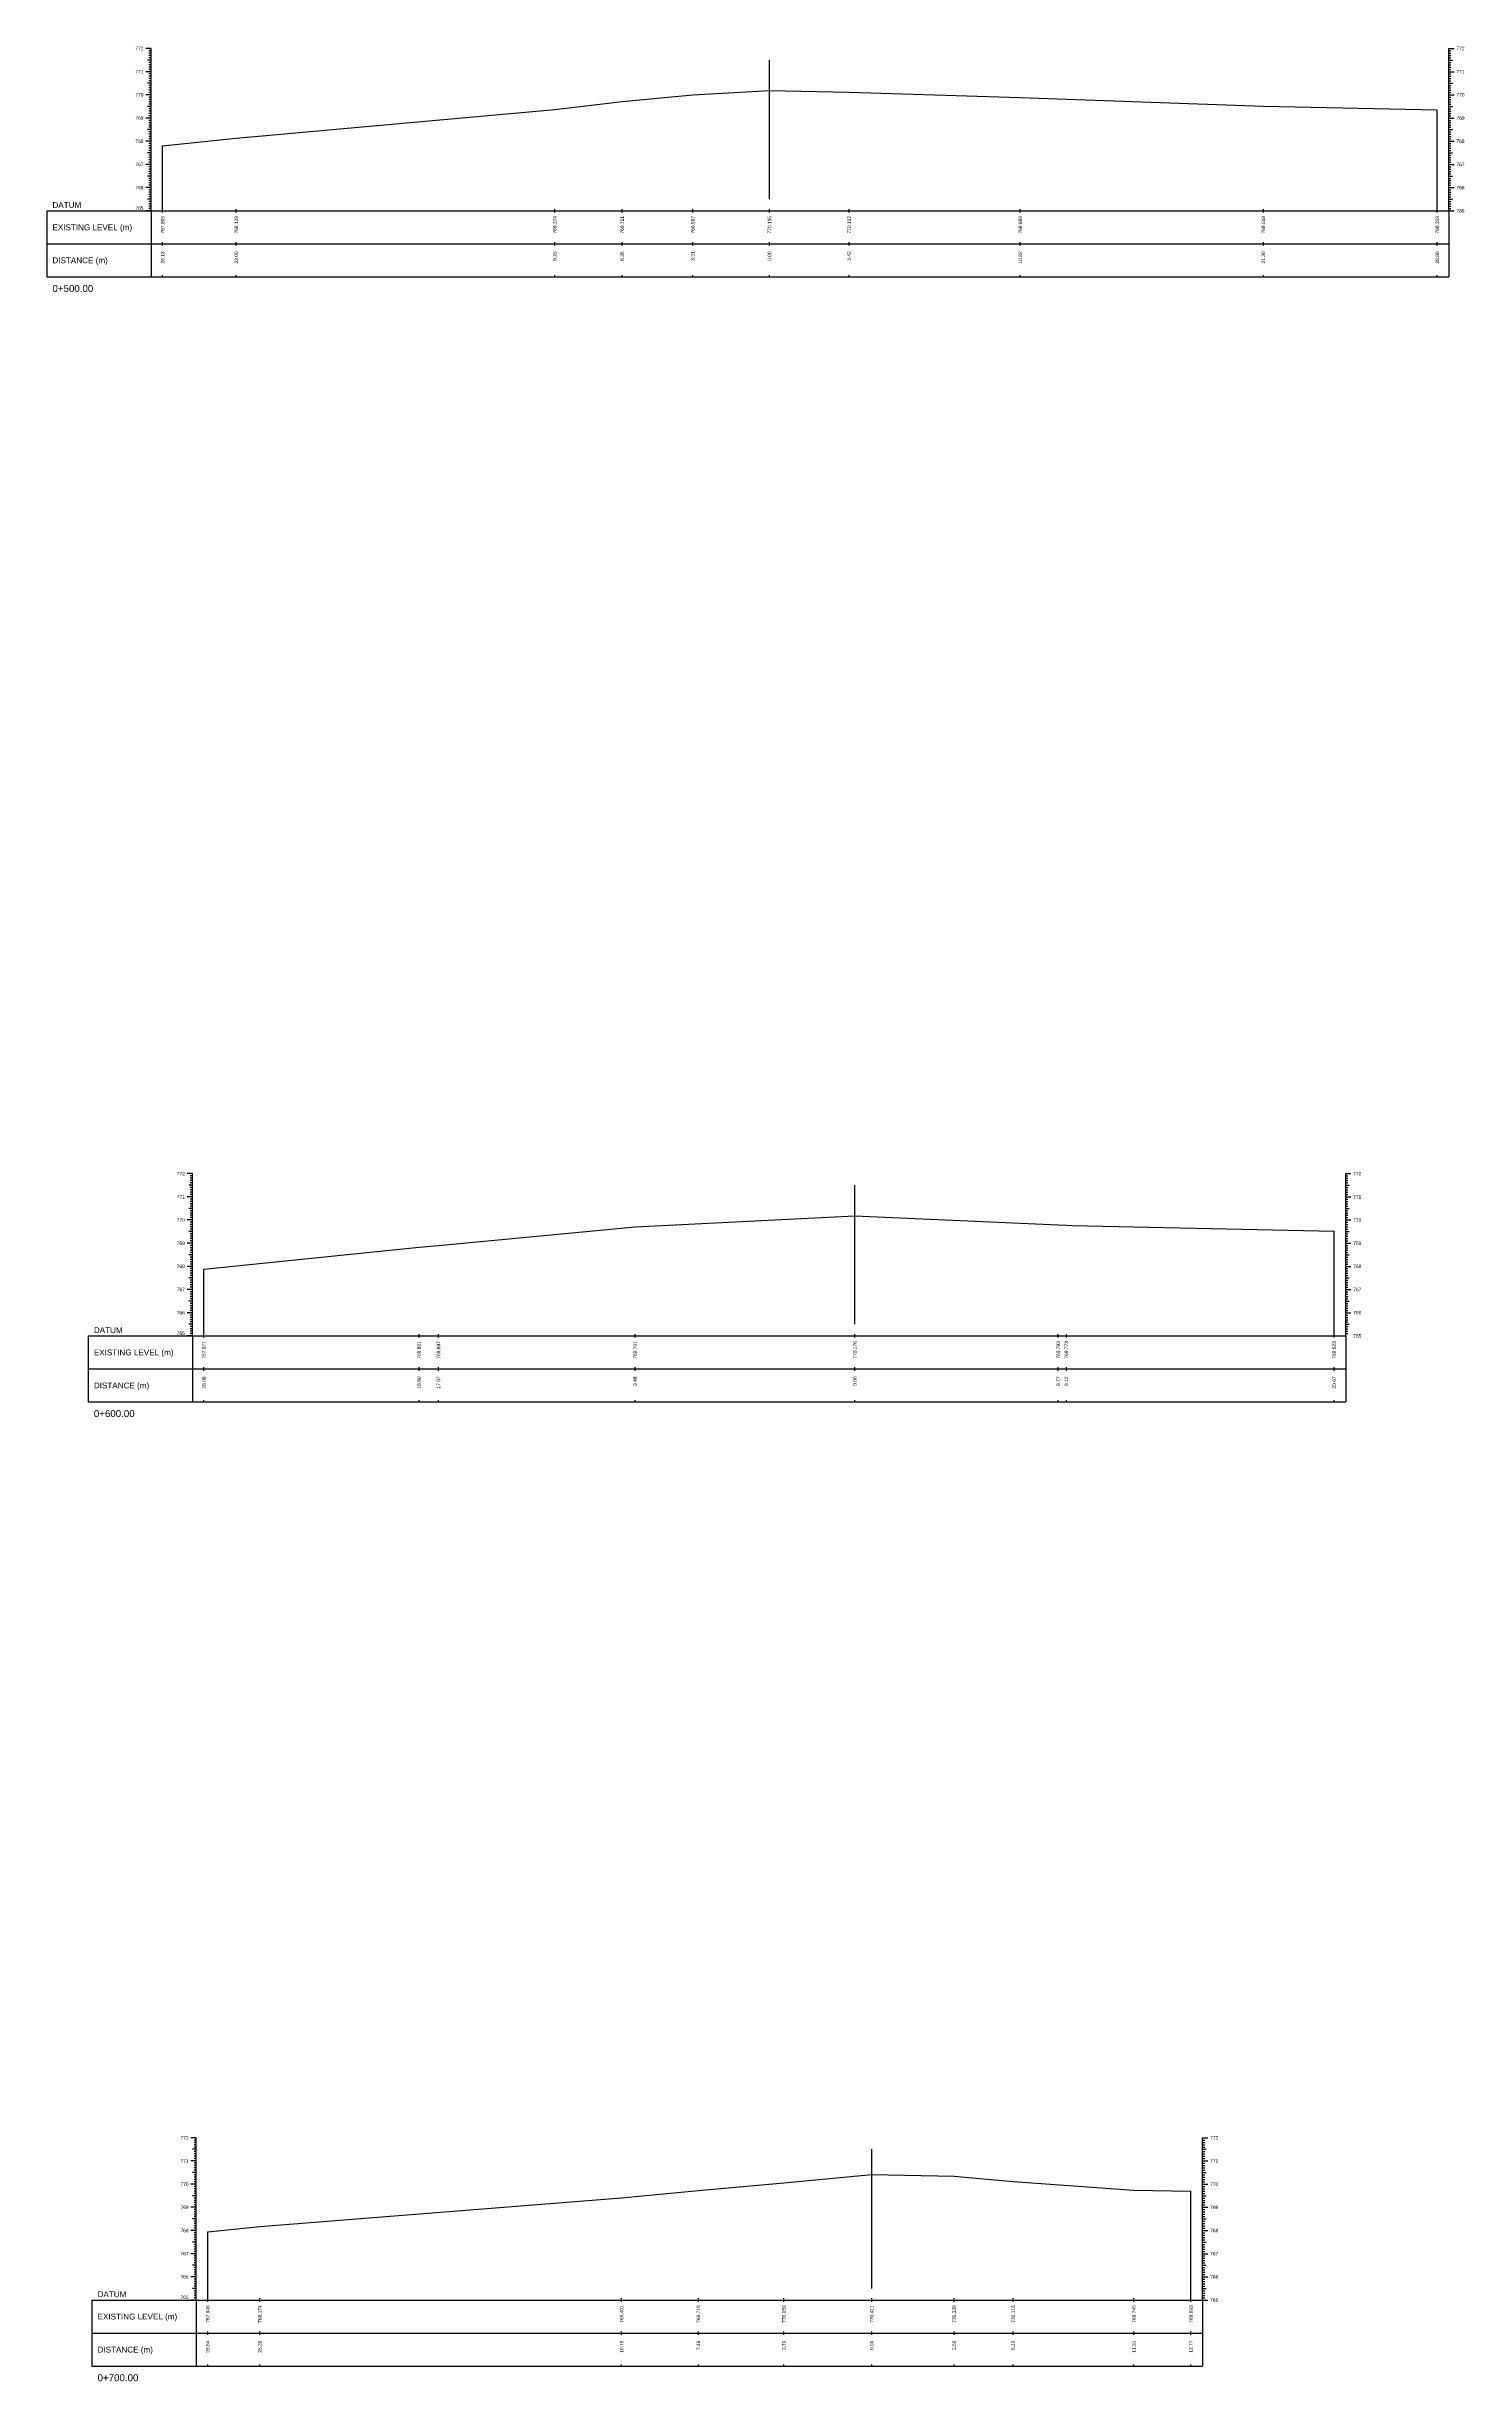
# Model space of a CAD drawing. Header units: millimetres. Extents: x 505 to 14020, y 627 to 6964.
# Drawn here: x 8549 to 9160, y 4874 to 5881 of the extents above; entities that cross this region are included whole.
import ezdxf
from ezdxf.enums import TextEntityAlignment as Align

# ---------------------------------------------------------------- set-up
doc = ezdxf.new("R2010")
doc.units = ezdxf.units.MM
for name, color, linetype in [('CL', 4, 'Continuous'), ('CS_Drawing', 7, 'Continuous'), ('GL', 3, 'Continuous')]:
    doc.layers.add(name, color=color, linetype=linetype)
doc.styles.get("Standard").update_dxf_attribs({"font": 'arial.ttf'})

msp = doc.modelspace()

# ---------------------------------------------------------------- linework, layer by layer
at = {"layer": 'CL', "ltscale": 10}
for p, q in [((8860.362, 5815.36), (8860.362, 5875.36)), ((8897.212, 5330.165), (8897.212, 5390.165)), ((8904.426, 4914.379), (8904.426, 4974.379))]:
    msp.add_line(p, q, dxfattribs=at)
at = {"layer": 'CS_Drawing'}
for p, q in [((8593.562, 5880.36), (8591.312, 5880.36)), ((8593.562, 5880.36), (8591.987, 5880.36)), ((8593.562, 5880.36), (8592.662, 5880.36)), ((8593.562, 5810.36), (8593.562, 5880.36)), ((9153.398, 5880.36), (9155.648, 5880.36)), ((9153.398, 5880.36), (9154.973, 5880.36)), ((9153.398, 5880.36), (9154.298, 5880.36)), ((9153.398, 5810.36), (9153.398, 5880.36)), ((8593.562, 5870.36), (8591.312, 5870.36)), ((8593.562, 5875.36), (8591.987, 5875.36)), ((8593.562, 5870.36), (8591.987, 5870.36)), ((8593.562, 5879.36), (8592.662, 5879.36)), ((8593.562, 5878.36), (8592.662, 5878.36)), ((8593.562, 5877.36), (8592.662, 5877.36)), ((8593.562, 5876.36), (8592.662, 5876.36)), ((8593.562, 5875.36), (8592.662, 5875.36)), ((8593.562, 5874.36), (8592.662, 5874.36)), ((8593.562, 5873.36), (8592.662, 5873.36)), ((8593.562, 5872.36), (8592.662, 5872.36)), ((8593.562, 5871.36), (8592.662, 5871.36)), ((8593.562, 5870.36), (8592.662, 5870.36)), ((9153.398, 5879.36), (9154.298, 5879.36)), ((9153.398, 5878.36), (9154.298, 5878.36)), ((9153.398, 5877.36), (9154.298, 5877.36)), ((9153.398, 5876.36), (9154.298, 5876.36)), ((9153.398, 5875.36), (9154.973, 5875.36)), ((9153.398, 5875.36), (9154.298, 5875.36)), ((9153.398, 5874.36), (9154.298, 5874.36)), ((9153.398, 5873.36), (9154.298, 5873.36)), ((9153.398, 5872.36), (9154.298, 5872.36)), ((9153.398, 5871.36), (9154.298, 5871.36)), ((9153.398, 5870.36), (9155.648, 5870.36)), ((9153.398, 5870.36), (9154.973, 5870.36)), ((9153.398, 5870.36), (9154.298, 5870.36)), ((8593.562, 5860.36), (8591.312, 5860.36)), ((8593.562, 5865.36), (8591.987, 5865.36)), ((8593.562, 5860.36), (8591.987, 5860.36)), ((8593.562, 5869.36), (8592.662, 5869.36)), ((8593.562, 5868.36), (8592.662, 5868.36)), ((8593.562, 5867.36), (8592.662, 5867.36)), ((8593.562, 5866.36), (8592.662, 5866.36)), ((8593.562, 5865.36), (8592.662, 5865.36)), ((8593.562, 5864.36), (8592.662, 5864.36)), ((8593.562, 5863.36), (8592.662, 5863.36)), ((8593.562, 5862.36), (8592.662, 5862.36)), ((8593.562, 5861.36), (8592.662, 5861.36)), ((8593.562, 5860.36), (8592.662, 5860.36)), ((9153.398, 5869.36), (9154.298, 5869.36)), ((9153.398, 5868.36), (9154.298, 5868.36)), ((9153.398, 5867.36), (9154.298, 5867.36)), ((9153.398, 5866.36), (9154.298, 5866.36)), ((9153.398, 5865.36), (9154.973, 5865.36)), ((9153.398, 5865.36), (9154.298, 5865.36)), ((9153.398, 5864.36), (9154.298, 5864.36)), ((9153.398, 5863.36), (9154.298, 5863.36)), ((9153.398, 5862.36), (9154.298, 5862.36)), ((9153.398, 5861.36), (9154.298, 5861.36)), ((9153.398, 5860.36), (9155.648, 5860.36)), ((9153.398, 5860.36), (9154.973, 5860.36)), ((9153.398, 5860.36), (9154.298, 5860.36)), ((8593.562, 5850.36), (8591.312, 5850.36)), ((8593.562, 5855.36), (8591.987, 5855.36)), ((8593.562, 5850.36), (8591.987, 5850.36)), ((8593.562, 5859.36), (8592.662, 5859.36)), ((8593.562, 5858.36), (8592.662, 5858.36)), ((8593.562, 5857.36), (8592.662, 5857.36)), ((8593.562, 5856.36), (8592.662, 5856.36)), ((8593.562, 5855.36), (8592.662, 5855.36)), ((8593.562, 5854.36), (8592.662, 5854.36)), ((8593.562, 5853.36), (8592.662, 5853.36)), ((8593.562, 5852.36), (8592.662, 5852.36)), ((8593.562, 5851.36), (8592.662, 5851.36)), ((8593.562, 5850.36), (8592.662, 5850.36)), ((9148.398, 5810.36), (9148.398, 5853.95)), ((9153.398, 5859.36), (9154.298, 5859.36)), ((9153.398, 5858.36), (9154.298, 5858.36)), ((9153.398, 5857.36), (9154.298, 5857.36)), ((9153.398, 5856.36), (9154.298, 5856.36)), ((9153.398, 5855.36), (9154.973, 5855.36)), ((9153.398, 5855.36), (9154.298, 5855.36)), ((9153.398, 5854.36), (9154.298, 5854.36)), ((9153.398, 5853.36), (9154.298, 5853.36)), ((9153.398, 5852.36), (9154.298, 5852.36)), ((9153.398, 5851.36), (9154.298, 5851.36)), ((9153.398, 5850.36), (9155.648, 5850.36)), ((9153.398, 5850.36), (9154.973, 5850.36)), ((9153.398, 5850.36), (9154.298, 5850.36)), ((8593.562, 5840.36), (8591.312, 5840.36)), ((8593.562, 5845.36), (8591.987, 5845.36)), ((8593.562, 5840.36), (8591.987, 5840.36)), ((8593.562, 5849.36), (8592.662, 5849.36)), ((8593.562, 5848.36), (8592.662, 5848.36)), ((8593.562, 5847.36), (8592.662, 5847.36)), ((8593.562, 5846.36), (8592.662, 5846.36)), ((8593.562, 5845.36), (8592.662, 5845.36)), ((8593.562, 5844.36), (8592.662, 5844.36)), ((8593.562, 5843.36), (8592.662, 5843.36)), ((8593.562, 5842.36), (8592.662, 5842.36)), ((8593.562, 5841.36), (8592.662, 5841.36)), ((8593.562, 5840.36), (8592.662, 5840.36)), ((9153.398, 5849.36), (9154.298, 5849.36)), ((9153.398, 5848.36), (9154.298, 5848.36)), ((9153.398, 5847.36), (9154.298, 5847.36)), ((9153.398, 5846.36), (9154.298, 5846.36)), ((9153.398, 5845.36), (9154.973, 5845.36)), ((9153.398, 5845.36), (9154.298, 5845.36)), ((9153.398, 5844.36), (9154.298, 5844.36)), ((9153.398, 5843.36), (9154.298, 5843.36)), ((9153.398, 5842.36), (9154.298, 5842.36)), ((9153.398, 5841.36), (9154.298, 5841.36)), ((9153.398, 5840.36), (9155.648, 5840.36)), ((9153.398, 5840.36), (9154.973, 5840.36)), ((9153.398, 5840.36), (9154.298, 5840.36)), ((8593.562, 5830.36), (8591.312, 5830.36)), ((8593.562, 5835.36), (8591.987, 5835.36)), ((8593.562, 5830.36), (8591.987, 5830.36)), ((8593.562, 5839.36), (8592.662, 5839.36)), ((8593.562, 5838.36), (8592.662, 5838.36)), ((8593.562, 5837.36), (8592.662, 5837.36)), ((8593.562, 5836.36), (8592.662, 5836.36)), ((8593.562, 5835.36), (8592.662, 5835.36)), ((8593.562, 5834.36), (8592.662, 5834.36)), ((8593.562, 5833.36), (8592.662, 5833.36)), ((8593.562, 5832.36), (8592.662, 5832.36)), ((8593.562, 5831.36), (8592.662, 5831.36)), ((8593.562, 5830.36), (8592.662, 5830.36)), ((8593.562, 5829.36), (8592.662, 5829.36)), ((8598.562, 5810.36), (8598.562, 5838.41)), ((9153.398, 5839.36), (9154.298, 5839.36)), ((9153.398, 5838.36), (9154.298, 5838.36)), ((9153.398, 5837.36), (9154.298, 5837.36)), ((9153.398, 5836.36), (9154.298, 5836.36)), ((9153.398, 5835.36), (9154.973, 5835.36)), ((9153.398, 5835.36), (9154.298, 5835.36)), ((9153.398, 5834.36), (9154.298, 5834.36)), ((9153.398, 5833.36), (9154.298, 5833.36)), ((9153.398, 5832.36), (9154.298, 5832.36)), ((9153.398, 5831.36), (9154.298, 5831.36)), ((9153.398, 5830.36), (9155.648, 5830.36)), ((9153.398, 5830.36), (9154.973, 5830.36)), ((9153.398, 5830.36), (9154.298, 5830.36)), ((9153.398, 5829.36), (9154.298, 5829.36)), ((8593.562, 5820.36), (8591.312, 5820.36)), ((8593.562, 5825.36), (8591.987, 5825.36)), ((8593.562, 5820.36), (8591.987, 5820.36)), ((8593.562, 5828.36), (8592.662, 5828.36)), ((8593.562, 5827.36), (8592.662, 5827.36)), ((8593.562, 5826.36), (8592.662, 5826.36)), ((8593.562, 5825.36), (8592.662, 5825.36)), ((8593.562, 5824.36), (8592.662, 5824.36)), ((8593.562, 5823.36), (8592.662, 5823.36)), ((8593.562, 5822.36), (8592.662, 5822.36)), ((8593.562, 5821.36), (8592.662, 5821.36)), ((8593.562, 5820.36), (8592.662, 5820.36)), ((8593.562, 5819.36), (8592.662, 5819.36)), ((9153.398, 5828.36), (9154.298, 5828.36)), ((9153.398, 5827.36), (9154.298, 5827.36)), ((9153.398, 5826.36), (9154.298, 5826.36)), ((9153.398, 5825.36), (9154.973, 5825.36)), ((9153.398, 5825.36), (9154.298, 5825.36)), ((9153.398, 5824.36), (9154.298, 5824.36)), ((9153.398, 5823.36), (9154.298, 5823.36)), ((9153.398, 5822.36), (9154.298, 5822.36)), ((9153.398, 5821.36), (9154.298, 5821.36)), ((9153.398, 5820.36), (9155.648, 5820.36)), ((9153.398, 5820.36), (9154.973, 5820.36)), ((9153.398, 5820.36), (9154.298, 5820.36)), ((9153.398, 5819.36), (9154.298, 5819.36)), ((8548.562, 5810.36), (8593.562, 5810.36)), ((8548.562, 5810.36), (8548.562, 5781.86)), ((8593.562, 5810.36), (8591.312, 5810.36)), ((8593.562, 5815.36), (8591.987, 5815.36)), ((8593.562, 5810.36), (8591.987, 5810.36)), ((8593.562, 5818.36), (8592.662, 5818.36)), ((8593.562, 5817.36), (8592.662, 5817.36)), ((8593.562, 5816.36), (8592.662, 5816.36)), ((8593.562, 5815.36), (8592.662, 5815.36)), ((8593.562, 5814.36), (8592.662, 5814.36)), ((8593.562, 5813.36), (8592.662, 5813.36)), ((8593.562, 5812.36), (8592.662, 5812.36)), ((8593.562, 5811.36), (8592.662, 5811.36)), ((8593.562, 5810.36), (8592.662, 5810.36)), ((8593.562, 5810.36), (9153.398, 5810.36)), ((8593.562, 5810.36), (8593.562, 5781.86)), ((8598.562, 5809.61), (8598.562, 5811.11)), ((8630.362, 5809.61), (8630.362, 5811.11)), ((8767.796, 5809.61), (8767.796, 5811.11)), ((8796.78, 5809.61), (8796.78, 5811.11)), ((8827.277, 5809.61), (8827.277, 5811.11)), ((8860.358, 5809.61), (8860.358, 5811.11)), ((8894.708, 5809.61), (8894.708, 5811.11)), ((8968.546, 5809.61), (8968.546, 5811.11)), ((9073.371, 5809.61), (9073.371, 5811.11)), ((9148.398, 5809.61), (9148.398, 5811.11)), ((9153.398, 5818.36), (9154.298, 5818.36)), ((9153.398, 5817.36), (9154.298, 5817.36)), ((9153.398, 5816.36), (9154.298, 5816.36)), ((9153.398, 5815.36), (9154.973, 5815.36)), ((9153.398, 5815.36), (9154.298, 5815.36)), ((9153.398, 5814.36), (9154.298, 5814.36)), ((9153.398, 5813.36), (9154.298, 5813.36)), ((9153.398, 5812.36), (9154.298, 5812.36)), ((9153.398, 5811.36), (9154.298, 5811.36)), ((9153.398, 5810.36), (9155.648, 5810.36)), ((9153.398, 5810.36), (9154.973, 5810.36)), ((9153.398, 5810.36), (9154.298, 5810.36)), ((9153.398, 5810.36), (9153.398, 5781.86)), ((8548.562, 5796.11), (8593.562, 5796.11)), ((8593.562, 5796.11), (9153.398, 5796.11)), ((8593.562, 5796.11), (9153.398, 5796.11)), ((8598.562, 5795.36), (8598.562, 5796.86)), ((8630.362, 5795.36), (8630.362, 5796.86)), ((8767.796, 5795.36), (8767.796, 5796.86)), ((8796.78, 5795.36), (8796.78, 5796.86)), ((8827.277, 5795.36), (8827.277, 5796.86)), ((8860.358, 5795.36), (8860.358, 5796.86)), ((8894.708, 5795.36), (8894.708, 5796.86)), ((8968.546, 5795.36), (8968.546, 5796.86)), ((9073.371, 5795.36), (9073.371, 5796.86)), ((9148.398, 5795.36), (9148.398, 5796.86)), ((8548.562, 5781.86), (8593.562, 5781.86)), ((8593.562, 5781.86), (9153.398, 5781.86)), ((8598.562, 5781.86), (8598.562, 5782.61)), ((8630.362, 5781.86), (8630.362, 5782.61)), ((8767.796, 5781.86), (8767.796, 5782.61)), ((8796.78, 5781.86), (8796.78, 5782.61)), ((8827.277, 5781.86), (8827.277, 5782.61)), ((8860.358, 5781.86), (8860.358, 5782.61)), ((8894.708, 5781.86), (8894.708, 5782.61)), ((8968.546, 5781.86), (8968.546, 5782.61)), ((9073.371, 5781.86), (9073.371, 5782.61)), ((9148.398, 5781.86), (9148.398, 5782.61)), ((8611.412, 5395.165), (8609.162, 5395.165)), ((8611.412, 5395.165), (8609.837, 5395.165)), ((8611.412, 5390.165), (8609.837, 5390.165)), ((8611.412, 5395.165), (8610.512, 5395.165)), ((8611.412, 5394.165), (8610.512, 5394.165)), ((8611.412, 5393.165), (8610.512, 5393.165)), ((8611.412, 5392.165), (8610.512, 5392.165)), ((8611.412, 5391.165), (8610.512, 5391.165)), ((8611.412, 5390.165), (8610.512, 5390.165)), ((8611.412, 5389.165), (8610.512, 5389.165)), ((8611.412, 5388.165), (8610.512, 5388.165)), ((8611.412, 5387.165), (8610.512, 5387.165)), ((8611.412, 5325.165), (8611.412, 5395.165)), ((9108.883, 5395.165), (9111.133, 5395.165)), ((9108.883, 5395.165), (9110.458, 5395.165)), ((9108.883, 5395.165), (9109.783, 5395.165)), ((9108.883, 5325.165), (9108.883, 5395.165)), ((9108.883, 5394.165), (9109.783, 5394.165)), ((9108.883, 5393.165), (9109.783, 5393.165)), ((9108.883, 5392.165), (9109.783, 5392.165)), ((9108.883, 5391.165), (9109.783, 5391.165)), ((9108.883, 5390.165), (9110.458, 5390.165)), ((9108.883, 5390.165), (9109.783, 5390.165)), ((9108.883, 5389.165), (9109.783, 5389.165)), ((9108.883, 5388.165), (9109.783, 5388.165)), ((9108.883, 5387.165), (9109.783, 5387.165)), ((8611.412, 5385.165), (8609.162, 5385.165)), ((8611.412, 5385.165), (8609.837, 5385.165)), ((8611.412, 5380.165), (8609.837, 5380.165)), ((8611.412, 5386.165), (8610.512, 5386.165)), ((8611.412, 5385.165), (8610.512, 5385.165)), ((8611.412, 5384.165), (8610.512, 5384.165)), ((8611.412, 5383.165), (8610.512, 5383.165)), ((8611.412, 5382.165), (8610.512, 5382.165)), ((8611.412, 5381.165), (8610.512, 5381.165)), ((8611.412, 5380.165), (8610.512, 5380.165)), ((8611.412, 5379.165), (8610.512, 5379.165)), ((8611.412, 5378.165), (8610.512, 5378.165)), ((8611.412, 5377.165), (8610.512, 5377.165)), ((9108.883, 5386.165), (9109.783, 5386.165)), ((9108.883, 5385.165), (9111.133, 5385.165)), ((9108.883, 5385.165), (9110.458, 5385.165)), ((9108.883, 5385.165), (9109.783, 5385.165)), ((9108.883, 5384.165), (9109.783, 5384.165)), ((9108.883, 5383.165), (9109.783, 5383.165)), ((9108.883, 5382.165), (9109.783, 5382.165)), ((9108.883, 5381.165), (9109.783, 5381.165)), ((9108.883, 5380.165), (9110.458, 5380.165)), ((9108.883, 5380.165), (9109.783, 5380.165)), ((9108.883, 5379.165), (9109.783, 5379.165)), ((9108.883, 5378.165), (9109.783, 5378.165)), ((9108.883, 5377.165), (9109.783, 5377.165)), ((8611.412, 5375.165), (8609.162, 5375.165)), ((8611.412, 5375.165), (8609.837, 5375.165)), ((8611.412, 5370.165), (8609.837, 5370.165)), ((8611.412, 5376.165), (8610.512, 5376.165)), ((8611.412, 5375.165), (8610.512, 5375.165)), ((8611.412, 5374.165), (8610.512, 5374.165)), ((8611.412, 5373.165), (8610.512, 5373.165)), ((8611.412, 5372.165), (8610.512, 5372.165)), ((8611.412, 5371.165), (8610.512, 5371.165)), ((8611.412, 5370.165), (8610.512, 5370.165)), ((8611.412, 5369.165), (8610.512, 5369.165)), ((8611.412, 5368.165), (8610.512, 5368.165)), ((8611.412, 5367.165), (8610.512, 5367.165)), ((9103.883, 5325.165), (9103.883, 5370.395)), ((9108.883, 5376.165), (9109.783, 5376.165)), ((9108.883, 5375.165), (9111.133, 5375.165)), ((9108.883, 5375.165), (9110.458, 5375.165)), ((9108.883, 5375.165), (9109.783, 5375.165)), ((9108.883, 5374.165), (9109.783, 5374.165)), ((9108.883, 5373.165), (9109.783, 5373.165)), ((9108.883, 5372.165), (9109.783, 5372.165)), ((9108.883, 5371.165), (9109.783, 5371.165)), ((9108.883, 5370.165), (9110.458, 5370.165)), ((9108.883, 5370.165), (9109.783, 5370.165)), ((9108.883, 5369.165), (9109.783, 5369.165)), ((9108.883, 5368.165), (9109.783, 5368.165)), ((9108.883, 5367.165), (9109.783, 5367.165)), ((8611.412, 5365.165), (8609.162, 5365.165)), ((8611.412, 5365.165), (8609.837, 5365.165)), ((8611.412, 5360.165), (8609.837, 5360.165)), ((8611.412, 5366.165), (8610.512, 5366.165)), ((8611.412, 5365.165), (8610.512, 5365.165)), ((8611.412, 5364.165), (8610.512, 5364.165)), ((8611.412, 5363.165), (8610.512, 5363.165)), ((8611.412, 5362.165), (8610.512, 5362.165)), ((8611.412, 5361.165), (8610.512, 5361.165)), ((8611.412, 5360.165), (8610.512, 5360.165)), ((8611.412, 5359.165), (8610.512, 5359.165)), ((8611.412, 5358.165), (8610.512, 5358.165)), ((8611.412, 5357.165), (8610.512, 5357.165)), ((8611.412, 5356.165), (8610.512, 5356.165)), ((9108.883, 5366.165), (9109.783, 5366.165)), ((9108.883, 5365.165), (9111.133, 5365.165)), ((9108.883, 5365.165), (9110.458, 5365.165)), ((9108.883, 5365.165), (9109.783, 5365.165)), ((9108.883, 5364.165), (9109.783, 5364.165)), ((9108.883, 5363.165), (9109.783, 5363.165)), ((9108.883, 5362.165), (9109.783, 5362.165)), ((9108.883, 5361.165), (9109.783, 5361.165)), ((9108.883, 5360.165), (9110.458, 5360.165)), ((9108.883, 5360.165), (9109.783, 5360.165)), ((9108.883, 5359.165), (9109.783, 5359.165)), ((9108.883, 5358.165), (9109.783, 5358.165)), ((9108.883, 5357.165), (9109.783, 5357.165)), ((9108.883, 5356.165), (9109.783, 5356.165)), ((8611.412, 5355.165), (8609.162, 5355.165)), ((8611.412, 5355.165), (8609.837, 5355.165)), ((8611.412, 5350.165), (8609.837, 5350.165)), ((8611.412, 5355.165), (8610.512, 5355.165)), ((8611.412, 5354.165), (8610.512, 5354.165)), ((8611.412, 5353.165), (8610.512, 5353.165)), ((8611.412, 5352.165), (8610.512, 5352.165)), ((8611.412, 5351.165), (8610.512, 5351.165)), ((8611.412, 5350.165), (8610.512, 5350.165)), ((8611.412, 5349.165), (8610.512, 5349.165)), ((8611.412, 5348.165), (8610.512, 5348.165)), ((8611.412, 5347.165), (8610.512, 5347.165)), ((8611.412, 5346.165), (8610.512, 5346.165)), ((8616.412, 5325.165), (8616.412, 5353.935)), ((9108.883, 5355.165), (9111.133, 5355.165)), ((9108.883, 5355.165), (9110.458, 5355.165)), ((9108.883, 5355.165), (9109.783, 5355.165)), ((9108.883, 5354.165), (9109.783, 5354.165)), ((9108.883, 5353.165), (9109.783, 5353.165)), ((9108.883, 5352.165), (9109.783, 5352.165)), ((9108.883, 5351.165), (9109.783, 5351.165)), ((9108.883, 5350.165), (9110.458, 5350.165)), ((9108.883, 5350.165), (9109.783, 5350.165)), ((9108.883, 5349.165), (9109.783, 5349.165)), ((9108.883, 5348.165), (9109.783, 5348.165)), ((9108.883, 5347.165), (9109.783, 5347.165)), ((9108.883, 5346.165), (9109.783, 5346.165)), ((8611.412, 5345.165), (8609.162, 5345.165)), ((8611.412, 5345.165), (8609.837, 5345.165)), ((8611.412, 5340.165), (8609.837, 5340.165)), ((8611.412, 5345.165), (8610.512, 5345.165)), ((8611.412, 5344.165), (8610.512, 5344.165)), ((8611.412, 5343.165), (8610.512, 5343.165)), ((8611.412, 5342.165), (8610.512, 5342.165)), ((8611.412, 5341.165), (8610.512, 5341.165)), ((8611.412, 5340.165), (8610.512, 5340.165)), ((8611.412, 5339.165), (8610.512, 5339.165)), ((8611.412, 5338.165), (8610.512, 5338.165)), ((8611.412, 5337.165), (8610.512, 5337.165)), ((8611.412, 5336.165), (8610.512, 5336.165)), ((9108.883, 5345.165), (9111.133, 5345.165)), ((9108.883, 5345.165), (9110.458, 5345.165)), ((9108.883, 5345.165), (9109.783, 5345.165)), ((9108.883, 5344.165), (9109.783, 5344.165)), ((9108.883, 5343.165), (9109.783, 5343.165)), ((9108.883, 5342.165), (9109.783, 5342.165)), ((9108.883, 5341.165), (9109.783, 5341.165)), ((9108.883, 5340.165), (9110.458, 5340.165)), ((9108.883, 5340.165), (9109.783, 5340.165)), ((9108.883, 5339.165), (9109.783, 5339.165)), ((9108.883, 5338.165), (9109.783, 5338.165)), ((9108.883, 5337.165), (9109.783, 5337.165)), ((9108.883, 5336.165), (9109.783, 5336.165)), ((8611.412, 5335.165), (8609.162, 5335.165)), ((8611.412, 5335.165), (8609.837, 5335.165)), ((8611.412, 5330.165), (8609.837, 5330.165)), ((8611.412, 5335.165), (8610.512, 5335.165)), ((8611.412, 5334.165), (8610.512, 5334.165)), ((8611.412, 5333.165), (8610.512, 5333.165)), ((8611.412, 5332.165), (8610.512, 5332.165)), ((8611.412, 5331.165), (8610.512, 5331.165)), ((8611.412, 5330.165), (8610.512, 5330.165)), ((8611.412, 5329.165), (8610.512, 5329.165)), ((8611.412, 5328.165), (8610.512, 5328.165)), ((8611.412, 5327.165), (8610.512, 5327.165)), ((8611.412, 5326.165), (8610.512, 5326.165)), ((9108.883, 5335.165), (9111.133, 5335.165)), ((9108.883, 5335.165), (9110.458, 5335.165)), ((9108.883, 5335.165), (9109.783, 5335.165)), ((9108.883, 5334.165), (9109.783, 5334.165)), ((9108.883, 5333.165), (9109.783, 5333.165)), ((9108.883, 5332.165), (9109.783, 5332.165)), ((9108.883, 5331.165), (9109.783, 5331.165)), ((9108.883, 5330.165), (9110.458, 5330.165)), ((9108.883, 5330.165), (9109.783, 5330.165)), ((9108.883, 5329.165), (9109.783, 5329.165)), ((9108.883, 5328.165), (9109.783, 5328.165)), ((9108.883, 5327.165), (9109.783, 5327.165)), ((9108.883, 5326.165), (9109.783, 5326.165)), ((8566.412, 5325.165), (8611.412, 5325.165)), ((8566.412, 5325.165), (8566.412, 5296.665)), ((8611.412, 5325.165), (8609.162, 5325.165)), ((8611.412, 5325.165), (8609.837, 5325.165)), ((8611.412, 5325.165), (8610.512, 5325.165)), ((8611.412, 5325.165), (9108.883, 5325.165)), ((8611.412, 5325.165), (8611.412, 5296.665)), ((8616.412, 5324.415), (8616.412, 5325.915)), ((8709.187, 5324.415), (8709.187, 5325.915)), ((8717.558, 5324.415), (8717.558, 5325.915)), ((8802.37, 5324.415), (8802.37, 5325.915)), ((8897.206, 5324.415), (8897.206, 5325.915)), ((8984.87, 5324.415), (8984.87, 5325.915)), ((8988.424, 5324.415), (8988.424, 5325.915)), ((9103.883, 5324.415), (9103.883, 5325.915)), ((9108.883, 5325.165), (9108.883, 5296.665)), ((8566.412, 5310.915), (8611.412, 5310.915)), ((8611.412, 5310.915), (9108.883, 5310.915)), ((8611.412, 5310.915), (9108.883, 5310.915)), ((8616.412, 5310.165), (8616.412, 5311.665)), ((8709.187, 5310.165), (8709.187, 5311.665)), ((8717.558, 5310.165), (8717.558, 5311.665)), ((8802.37, 5310.165), (8802.37, 5311.665)), ((8897.206, 5310.165), (8897.206, 5311.665)), ((8984.87, 5310.165), (8984.87, 5311.665)), ((8988.424, 5310.165), (8988.424, 5311.665)), ((9103.883, 5310.165), (9103.883, 5311.665)), ((8566.412, 5296.665), (8611.412, 5296.665)), ((8611.412, 5296.665), (9108.883, 5296.665)), ((8616.412, 5296.665), (8616.412, 5297.415)), ((8709.187, 5296.665), (8709.187, 5297.415)), ((8717.558, 5296.665), (8717.558, 5297.415)), ((8802.37, 5296.665), (8802.37, 5297.415)), ((8897.206, 5296.665), (8897.206, 5297.415)), ((8984.87, 5296.665), (8984.87, 5297.415)), ((8988.424, 5296.665), (8988.424, 5297.415)), ((9103.883, 5296.665), (9103.883, 5297.415)), ((8613.026, 4979.379), (8610.776, 4979.379)), ((8613.026, 4979.379), (8611.451, 4979.379)), ((8613.026, 4974.379), (8611.451, 4974.379)), ((8613.026, 4979.379), (8612.126, 4979.379)), ((8613.026, 4978.379), (8612.126, 4978.379)), ((8613.026, 4977.379), (8612.126, 4977.379)), ((8613.026, 4976.379), (8612.126, 4976.379)), ((8613.026, 4975.379), (8612.126, 4975.379)), ((8613.026, 4974.379), (8612.126, 4974.379)), ((8613.026, 4909.379), (8613.026, 4979.379)), ((9047.162, 4979.379), (9049.412, 4979.379)), ((9047.162, 4979.379), (9048.737, 4979.379)), ((9047.162, 4979.379), (9048.062, 4979.379)), ((9047.162, 4909.379), (9047.162, 4979.379)), ((9047.162, 4978.379), (9048.062, 4978.379)), ((9047.162, 4977.379), (9048.062, 4977.379)), ((9047.162, 4976.379), (9048.062, 4976.379)), ((9047.162, 4975.379), (9048.062, 4975.379)), ((9047.162, 4974.379), (9048.737, 4974.379)), ((9047.162, 4974.379), (9048.062, 4974.379)), ((8613.026, 4969.379), (8610.776, 4969.379)), ((8613.026, 4969.379), (8611.451, 4969.379)), ((8613.026, 4964.379), (8611.451, 4964.379)), ((8613.026, 4973.379), (8612.126, 4973.379)), ((8613.026, 4972.379), (8612.126, 4972.379)), ((8613.026, 4971.379), (8612.126, 4971.379)), ((8613.026, 4970.379), (8612.126, 4970.379)), ((8613.026, 4969.379), (8612.126, 4969.379)), ((8613.026, 4968.379), (8612.126, 4968.379)), ((8613.026, 4967.379), (8612.126, 4967.379)), ((8613.026, 4966.379), (8612.126, 4966.379)), ((8613.026, 4965.379), (8612.126, 4965.379)), ((8613.026, 4964.379), (8612.126, 4964.379)), ((9047.162, 4973.379), (9048.062, 4973.379)), ((9047.162, 4972.379), (9048.062, 4972.379)), ((9047.162, 4971.379), (9048.062, 4971.379)), ((9047.162, 4970.379), (9048.062, 4970.379)), ((9047.162, 4969.379), (9049.412, 4969.379)), ((9047.162, 4969.379), (9048.737, 4969.379)), ((9047.162, 4969.379), (9048.062, 4969.379)), ((9047.162, 4968.379), (9048.062, 4968.379)), ((9047.162, 4967.379), (9048.062, 4967.379)), ((9047.162, 4966.379), (9048.062, 4966.379)), ((9047.162, 4965.379), (9048.062, 4965.379)), ((9047.162, 4964.379), (9048.737, 4964.379)), ((9047.162, 4964.379), (9048.062, 4964.379)), ((8613.026, 4959.379), (8610.776, 4959.379)), ((8613.026, 4959.379), (8611.451, 4959.379)), ((8613.026, 4954.379), (8611.451, 4954.379)), ((8613.026, 4963.379), (8612.126, 4963.379)), ((8613.026, 4962.379), (8612.126, 4962.379)), ((8613.026, 4961.379), (8612.126, 4961.379)), ((8613.026, 4960.379), (8612.126, 4960.379)), ((8613.026, 4959.379), (8612.126, 4959.379)), ((8613.026, 4958.379), (8612.126, 4958.379)), ((8613.026, 4957.379), (8612.126, 4957.379)), ((8613.026, 4956.379), (8612.126, 4956.379)), ((8613.026, 4955.379), (8612.126, 4955.379)), ((8613.026, 4954.379), (8612.126, 4954.379)), ((9042.162, 4909.379), (9042.162, 4956.309)), ((9047.162, 4963.379), (9048.062, 4963.379)), ((9047.162, 4962.379), (9048.062, 4962.379)), ((9047.162, 4961.379), (9048.062, 4961.379)), ((9047.162, 4960.379), (9048.062, 4960.379)), ((9047.162, 4959.379), (9049.412, 4959.379)), ((9047.162, 4959.379), (9048.737, 4959.379)), ((9047.162, 4959.379), (9048.062, 4959.379)), ((9047.162, 4958.379), (9048.062, 4958.379)), ((9047.162, 4957.379), (9048.062, 4957.379)), ((9047.162, 4956.379), (9048.062, 4956.379)), ((9047.162, 4955.379), (9048.062, 4955.379)), ((9047.162, 4954.379), (9048.737, 4954.379)), ((9047.162, 4954.379), (9048.062, 4954.379)), ((8613.026, 4949.379), (8610.776, 4949.379)), ((8613.026, 4949.379), (8611.451, 4949.379)), ((8613.026, 4944.379), (8611.451, 4944.379)), ((8613.026, 4953.379), (8612.126, 4953.379)), ((8613.026, 4952.379), (8612.126, 4952.379)), ((8613.026, 4951.379), (8612.126, 4951.379)), ((8613.026, 4950.379), (8612.126, 4950.379)), ((8613.026, 4949.379), (8612.126, 4949.379)), ((8613.026, 4948.379), (8612.126, 4948.379)), ((8613.026, 4947.379), (8612.126, 4947.379)), ((8613.026, 4946.379), (8612.126, 4946.379)), ((8613.026, 4945.379), (8612.126, 4945.379)), ((8613.026, 4944.379), (8612.126, 4944.379)), ((8613.026, 4943.379), (8612.126, 4943.379)), ((9047.162, 4953.379), (9048.062, 4953.379)), ((9047.162, 4952.379), (9048.062, 4952.379)), ((9047.162, 4951.379), (9048.062, 4951.379)), ((9047.162, 4950.379), (9048.062, 4950.379)), ((9047.162, 4949.379), (9049.412, 4949.379)), ((9047.162, 4949.379), (9048.737, 4949.379)), ((9047.162, 4949.379), (9048.062, 4949.379)), ((9047.162, 4948.379), (9048.062, 4948.379)), ((9047.162, 4947.379), (9048.062, 4947.379)), ((9047.162, 4946.379), (9048.062, 4946.379)), ((9047.162, 4945.379), (9048.062, 4945.379)), ((9047.162, 4944.379), (9048.737, 4944.379)), ((9047.162, 4944.379), (9048.062, 4944.379)), ((9047.162, 4943.379), (9048.062, 4943.379)), ((8613.026, 4939.379), (8610.776, 4939.379)), ((8613.026, 4939.379), (8611.451, 4939.379)), ((8613.026, 4934.379), (8611.451, 4934.379)), ((8613.026, 4942.379), (8612.126, 4942.379)), ((8613.026, 4941.379), (8612.126, 4941.379)), ((8613.026, 4940.379), (8612.126, 4940.379)), ((8613.026, 4939.379), (8612.126, 4939.379)), ((8613.026, 4938.379), (8612.126, 4938.379)), ((8613.026, 4937.379), (8612.126, 4937.379)), ((8613.026, 4936.379), (8612.126, 4936.379)), ((8613.026, 4935.379), (8612.126, 4935.379)), ((8613.026, 4934.379), (8612.126, 4934.379)), ((8613.026, 4933.379), (8612.126, 4933.379)), ((8618.026, 4909.379), (8618.026, 4938.839)), ((9047.162, 4942.379), (9048.062, 4942.379)), ((9047.162, 4941.379), (9048.062, 4941.379)), ((9047.162, 4940.379), (9048.062, 4940.379)), ((9047.162, 4939.379), (9049.412, 4939.379)), ((9047.162, 4939.379), (9048.737, 4939.379)), ((9047.162, 4939.379), (9048.062, 4939.379)), ((9047.162, 4938.379), (9048.062, 4938.379)), ((9047.162, 4937.379), (9048.062, 4937.379)), ((9047.162, 4936.379), (9048.062, 4936.379)), ((9047.162, 4935.379), (9048.062, 4935.379)), ((9047.162, 4934.379), (9048.737, 4934.379)), ((9047.162, 4934.379), (9048.062, 4934.379)), ((9047.162, 4933.379), (9048.062, 4933.379)), ((8613.026, 4929.379), (8610.776, 4929.379)), ((8613.026, 4929.379), (8611.451, 4929.379)), ((8613.026, 4924.379), (8611.451, 4924.379)), ((8613.026, 4932.379), (8612.126, 4932.379)), ((8613.026, 4931.379), (8612.126, 4931.379)), ((8613.026, 4930.379), (8612.126, 4930.379)), ((8613.026, 4929.379), (8612.126, 4929.379)), ((8613.026, 4928.379), (8612.126, 4928.379)), ((8613.026, 4927.379), (8612.126, 4927.379)), ((8613.026, 4926.379), (8612.126, 4926.379)), ((8613.026, 4925.379), (8612.126, 4925.379)), ((8613.026, 4924.379), (8612.126, 4924.379)), ((8613.026, 4923.379), (8612.126, 4923.379)), ((9047.162, 4932.379), (9048.062, 4932.379)), ((9047.162, 4931.379), (9048.062, 4931.379)), ((9047.162, 4930.379), (9048.062, 4930.379)), ((9047.162, 4929.379), (9049.412, 4929.379)), ((9047.162, 4929.379), (9048.737, 4929.379)), ((9047.162, 4929.379), (9048.062, 4929.379)), ((9047.162, 4928.379), (9048.062, 4928.379)), ((9047.162, 4927.379), (9048.062, 4927.379)), ((9047.162, 4926.379), (9048.062, 4926.379)), ((9047.162, 4925.379), (9048.062, 4925.379)), ((9047.162, 4924.379), (9048.737, 4924.379)), ((9047.162, 4924.379), (9048.062, 4924.379)), ((9047.162, 4923.379), (9048.062, 4923.379)), ((8613.026, 4919.379), (8610.776, 4919.379)), ((8613.026, 4919.379), (8611.451, 4919.379)), ((8613.026, 4914.379), (8611.451, 4914.379)), ((8613.026, 4922.379), (8612.126, 4922.379)), ((8613.026, 4921.379), (8612.126, 4921.379)), ((8613.026, 4920.379), (8612.126, 4920.379)), ((8613.026, 4919.379), (8612.126, 4919.379)), ((8613.026, 4918.379), (8612.126, 4918.379)), ((8613.026, 4917.379), (8612.126, 4917.379)), ((8613.026, 4916.379), (8612.126, 4916.379)), ((8613.026, 4915.379), (8612.126, 4915.379)), ((8613.026, 4914.379), (8612.126, 4914.379)), ((8613.026, 4913.379), (8612.126, 4913.379)), ((9047.162, 4922.379), (9048.062, 4922.379)), ((9047.162, 4921.379), (9048.062, 4921.379)), ((9047.162, 4920.379), (9048.062, 4920.379)), ((9047.162, 4919.379), (9049.412, 4919.379)), ((9047.162, 4919.379), (9048.737, 4919.379)), ((9047.162, 4919.379), (9048.062, 4919.379)), ((9047.162, 4918.379), (9048.062, 4918.379)), ((9047.162, 4917.379), (9048.062, 4917.379)), ((9047.162, 4916.379), (9048.062, 4916.379)), ((9047.162, 4915.379), (9048.062, 4915.379)), ((9047.162, 4914.379), (9048.737, 4914.379)), ((9047.162, 4914.379), (9048.062, 4914.379)), ((9047.162, 4913.379), (9048.062, 4913.379)), ((8568.026, 4909.379), (8613.026, 4909.379)), ((8568.026, 4909.379), (8568.026, 4880.879)), ((8613.026, 4909.379), (8610.776, 4909.379)), ((8613.026, 4909.379), (8611.451, 4909.379)), ((8613.026, 4912.379), (8612.126, 4912.379)), ((8613.026, 4911.379), (8612.126, 4911.379)), ((8613.026, 4910.379), (8612.126, 4910.379)), ((8613.026, 4909.379), (8612.126, 4909.379)), ((8613.026, 4909.379), (9047.162, 4909.379)), ((8613.026, 4909.379), (8613.026, 4880.879)), ((8618.026, 4908.629), (8618.026, 4910.129)), ((8640.518, 4908.629), (8640.518, 4910.129)), ((8796.544, 4908.629), (8796.544, 4910.129)), ((8829.676, 4908.629), (8829.676, 4910.129)), ((8866.554, 4908.629), (8866.554, 4910.129)), ((8904.423, 4908.629), (8904.423, 4910.129)), ((8940.001, 4908.629), (8940.001, 4910.129)), ((8965.45, 4908.629), (8965.45, 4910.129)), ((9017.573, 4908.629), (9017.573, 4910.129)), ((9042.162, 4908.629), (9042.162, 4910.129)), ((9047.162, 4912.379), (9048.062, 4912.379)), ((9047.162, 4911.379), (9048.062, 4911.379)), ((9047.162, 4910.379), (9048.062, 4910.379)), ((9047.162, 4909.379), (9049.412, 4909.379)), ((9047.162, 4909.379), (9048.737, 4909.379)), ((9047.162, 4909.379), (9048.062, 4909.379)), ((9047.162, 4909.379), (9047.162, 4880.879)), ((8568.026, 4895.129), (8613.026, 4895.129)), ((8613.026, 4895.129), (9047.162, 4895.129)), ((8613.026, 4895.129), (9047.162, 4895.129)), ((8618.026, 4894.379), (8618.026, 4895.879)), ((8640.518, 4894.379), (8640.518, 4895.879)), ((8796.544, 4894.379), (8796.544, 4895.879)), ((8829.676, 4894.379), (8829.676, 4895.879)), ((8866.554, 4894.379), (8866.554, 4895.879)), ((8904.423, 4894.379), (8904.423, 4895.879)), ((8940.001, 4894.379), (8940.001, 4895.879)), ((8965.45, 4894.379), (8965.45, 4895.879)), ((9017.573, 4894.379), (9017.573, 4895.879)), ((9042.162, 4894.379), (9042.162, 4895.879)), ((8568.026, 4880.879), (8613.026, 4880.879)), ((8613.026, 4880.879), (9047.162, 4880.879)), ((8618.026, 4880.879), (8618.026, 4881.629)), ((8640.518, 4880.879), (8640.518, 4881.629)), ((8796.544, 4880.879), (8796.544, 4881.629)), ((8829.676, 4880.879), (8829.676, 4881.629)), ((8866.554, 4880.879), (8866.554, 4881.629)), ((8904.423, 4880.879), (8904.423, 4881.629)), ((8940.001, 4880.879), (8940.001, 4881.629)), ((8965.45, 4880.879), (8965.45, 4881.629)), ((9017.573, 4880.879), (9017.573, 4881.629)), ((9042.162, 4880.879), (9042.162, 4881.629))]:
    msp.add_line(p, q, dxfattribs=at)
at = {"layer": 'GL'}
for points in [[(8598.562, 5838.41), (8630.362, 5841.65), (8767.796, 5854.1), (8796.78, 5857.47), (8827.277, 5860.33), (8860.358, 5862.31), (8894.708, 5861.48), (8968.546, 5859.25), (9073.371, 5855.54), (9148.398, 5853.95)], [(8616.412, 5353.935), (8709.187, 5363.375), (8717.558, 5364.135), (8802.37, 5372.175), (8897.206, 5376.925), (8984.87, 5372.995), (8988.424, 5372.895), (8990.851, 5372.805), (9103.883, 5370.395)], [(8618.026, 4938.839), (8640.518, 4941.119), (8796.544, 4953.389), (8829.676, 4956.569), (8866.554, 4959.969), (8904.423, 4963.489), (8940.001, 4962.769), (8965.45, 4960.539), (9017.573, 4956.829), (9042.162, 4956.309)]]:
    msp.add_lwpolyline(points, dxfattribs=at)

# ---------------------------------------------------------------- texts
at = {"layer": 'CS_Drawing'}
for s, p in [('772', (8590.312, 5880.36)), ('771', (8590.312, 5870.36)), ('770', (8590.312, 5860.36)), ('769', (8590.312, 5850.36)), ('768', (8590.312, 5840.36)), ('767', (8590.312, 5830.36)), ('766', (8590.312, 5820.36)), ('772', (8608.162, 5395.165)), ('771', (8608.162, 5385.165)), ('770', (8608.162, 5375.165)), ('769', (8608.162, 5365.165)), ('768', (8608.162, 5355.165)), ('767', (8608.162, 5345.165)), ('766', (8608.162, 5335.165)), ('772', (8609.776, 4979.379)), ('771', (8609.776, 4969.379)), ('770', (8609.776, 4959.379)), ('769', (8609.776, 4949.379)), ('768', (8609.776, 4939.379)), ('767', (8609.776, 4929.379)), ('766', (8609.776, 4919.379))]:
    msp.add_text(s, height=1.5, dxfattribs=at).set_placement(p, align=Align.MIDDLE_RIGHT)
for s, height, p in [('772', 1.5, (9156.648, 5880.36)), ('771', 1.5, (9156.648, 5870.36)), ('770', 1.5, (9156.648, 5860.36)), ('769', 1.5, (9156.648, 5850.36)), ('768', 1.5, (9156.648, 5840.36)), ('767', 1.5, (9156.648, 5830.36)), ('766', 1.5, (9156.648, 5820.36)), ('DATUM', 2.5, (8551.062, 5812.86)), ('765', 1.5, (9156.648, 5810.36)), ('EXISTING LEVEL (m)', 2.5, (8551.062, 5803.235)), ('DISTANCE (m)', 2.5, (8551.062, 5788.985)), ('0+500.00', 3, (8551.062, 5776.86)), ('772', 1.5, (9112.133, 5395.165)), ('771', 1.5, (9112.133, 5385.165)), ('770', 1.5, (9112.133, 5375.165)), ('769', 1.5, (9112.133, 5365.165)), ('768', 1.5, (9112.133, 5355.165)), ('767', 1.5, (9112.133, 5345.165)), ('DATUM', 2.5, (8568.912, 5327.665)), ('766', 1.5, (9112.133, 5335.165)), ('EXISTING LEVEL (m)', 2.5, (8568.912, 5318.04)), ('765', 1.5, (9112.133, 5325.165)), ('DISTANCE (m)', 2.5, (8568.912, 5303.79)), ('0+600.00', 3, (8568.912, 5291.665)), ('772', 1.5, (9050.412, 4979.379)), ('771', 1.5, (9050.412, 4969.379)), ('770', 1.5, (9050.412, 4959.379)), ('769', 1.5, (9050.412, 4949.379)), ('768', 1.5, (9050.412, 4939.379)), ('767', 1.5, (9050.412, 4929.379)), ('766', 1.5, (9050.412, 4919.379)), ('DATUM', 2.5, (8570.526, 4911.879)), ('EXISTING LEVEL (m)', 2.5, (8570.526, 4902.254)), ('765', 1.5, (9050.412, 4909.379)), ('765', 1.5, (9050.412, 4909.379)), ('DISTANCE (m)', 2.5, (8570.526, 4888.004)), ('0+700.00', 3, (8570.526, 4875.879))]:
    msp.add_text(s, height=height, dxfattribs=at).set_placement(p, align=Align.MIDDLE_LEFT)
for p in [(8590.312, 5810.81), (8608.162, 5325.615), (8609.776, 4909.829)]:
    msp.add_text('765', height=1.5, dxfattribs=at).set_placement(p, align=Align.RIGHT)
for s, p in [('767.805', (8598.562, 5808.11)), ('768.129', (8630.362, 5808.11)), ('769.374', (8767.796, 5808.11)), ('769.711', (8796.78, 5808.11)), ('769.997', (8827.277, 5808.11)), ('770.195', (8860.358, 5808.11)), ('770.112', (8894.708, 5808.11)), ('769.889', (8968.546, 5808.11)), ('769.518', (9073.371, 5808.11)), ('769.359', (9148.398, 5808.11)), ('26.18', (8598.562, 5792.86)), ('23.00', (8630.362, 5792.86)), ('9.26', (8767.796, 5792.86)), ('6.36', (8796.78, 5792.86)), ('3.31', (8827.277, 5792.86)), ('0.00', (8860.358, 5792.86)), ('3.43', (8894.708, 5792.86)), ('10.82', (8968.546, 5792.86)), ('21.30', (9073.371, 5792.86)), ('28.80', (9148.398, 5792.86)), ('767.877', (8616.412, 5322.915)), ('768.821', (8709.187, 5322.915)), ('768.897', (8717.558, 5322.915)), ('769.701', (8802.37, 5322.915)), ('770.176', (8897.206, 5322.915)), ('769.783', (8984.87, 5322.915)), ('769.773', (8988.424, 5322.915)), ('769.523', (9103.883, 5322.915)), ('28.08', (8616.412, 5307.665)), ('18.80', (8709.187, 5307.665)), ('17.97', (8717.558, 5307.665)), ('9.48', (8802.37, 5307.665)), ('0.00', (8897.206, 5307.665)), ('8.77', (8984.87, 5307.665)), ('9.12', (8988.424, 5307.665)), ('20.67', (9103.883, 5307.665)), ('767.946', (8618.026, 4907.129)), ('768.174', (8640.518, 4907.129)), ('769.401', (8796.544, 4907.129)), ('769.719', (8829.676, 4907.129)), ('770.059', (8866.554, 4907.129)), ('770.411', (8904.423, 4907.129)), ('770.339', (8940.001, 4907.129)), ('770.116', (8965.45, 4907.129)), ('769.745', (9017.573, 4907.129)), ('769.693', (9042.162, 4907.129)), ('28.64', (8618.026, 4891.879)), ('26.39', (8640.518, 4891.879)), ('10.79', (8796.544, 4891.879)), ('7.48', (8829.676, 4891.879)), ('3.79', (8866.554, 4891.879)), ('0.00', (8904.423, 4891.879)), ('3.56', (8940.001, 4891.879)), ('6.10', (8965.45, 4891.879)), ('11.31', (9017.573, 4891.879)), ('13.77', (9042.162, 4891.879))]:
    msp.add_text(s, height=1.5, rotation=90, dxfattribs=at).set_placement(p, align=Align.MIDDLE_RIGHT)

doc.saveas('drawing.dxf')
